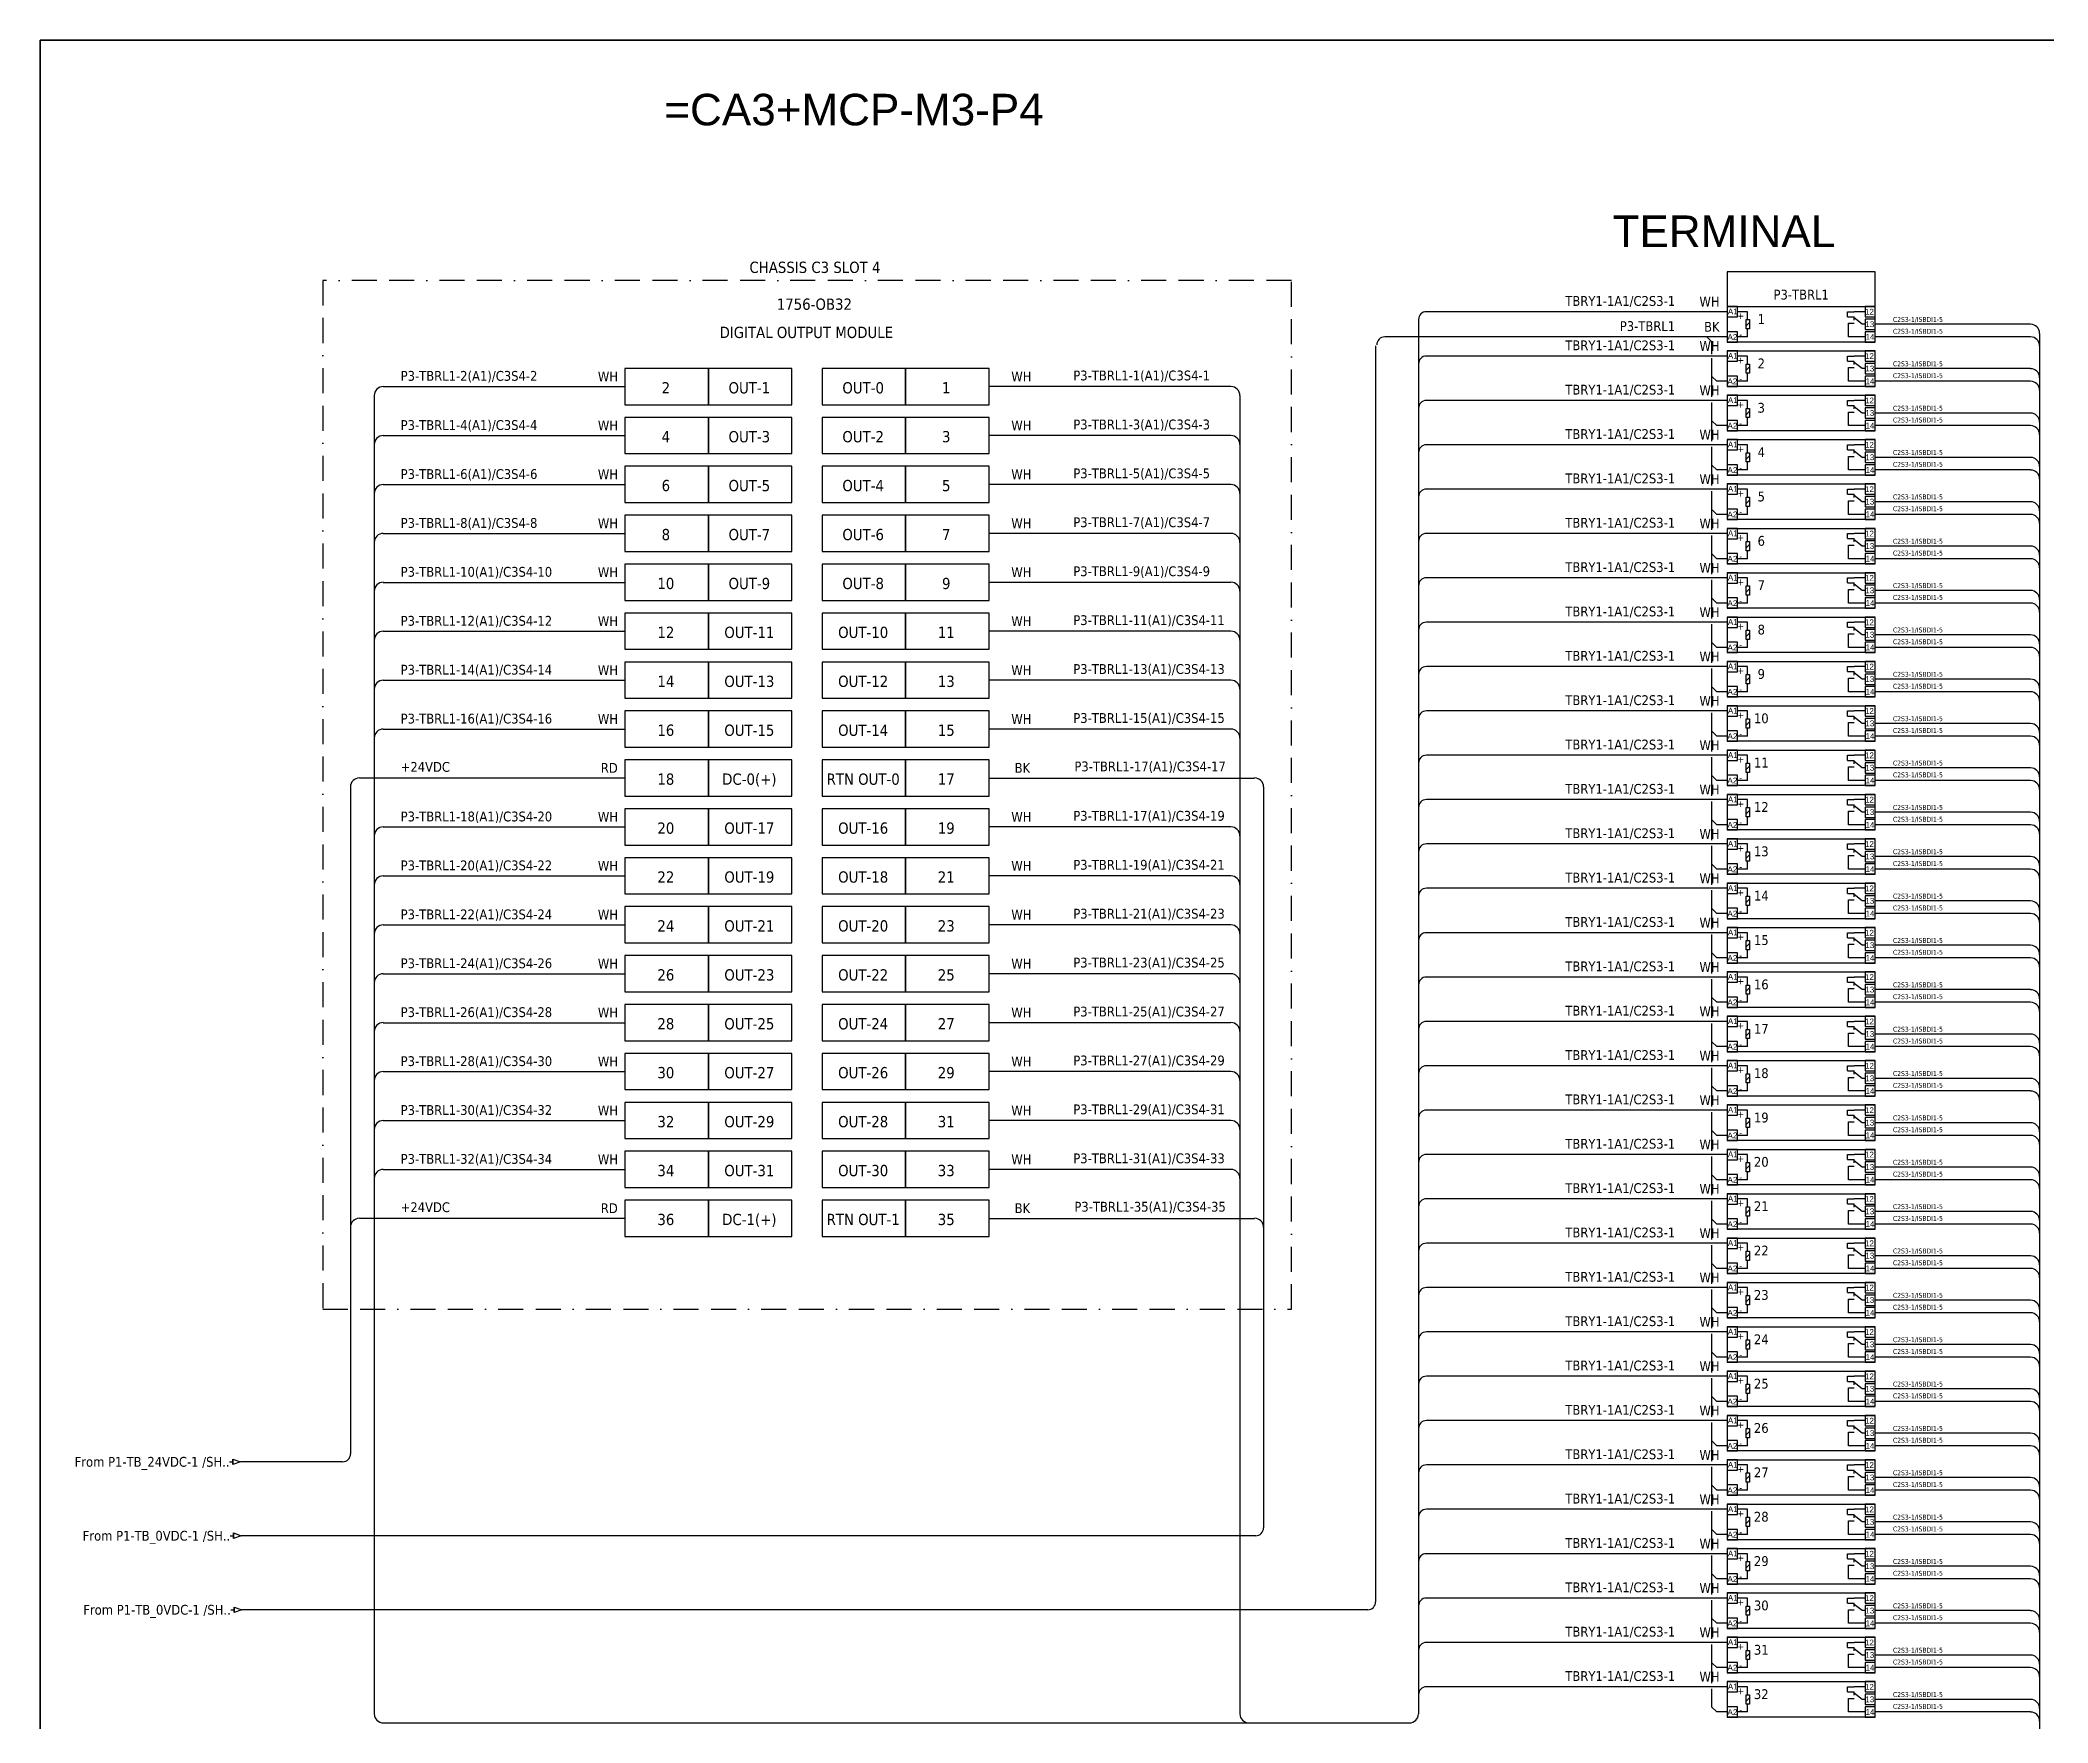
# Model space of a CAD drawing. Header units: millimetres. Extents: x 0 to 62600, y 0 to 14837.
# Drawn here: x 16773 to 18810, y 7006 to 8713 of the extents above; entities that cross this region are included whole.
import ezdxf
from ezdxf.enums import TextEntityAlignment as Align

# ---------------------------------------------------------------- set-up
doc = ezdxf.new("R2010")
doc.units = ezdxf.units.MM
doc.linetypes.add('BORDERX2', pattern=[88.9, 25.4, -12.7, 25.4, -12.7, 0, -12.7])
for name, color, linetype in [('HELPPOINT', 7, 'Continuous'), ('VECTORS', 7, 'Continuous'), ('x01001-FrameArea', 2, 'BORDERX2')]:
    doc.layers.add(name, color=color, linetype=linetype)
doc.layers.add('IE-EQUIP', color=253, linetype='Continuous', lineweight=25)
doc.layers.add('IE-WIRE', color=7, linetype='Continuous', lineweight=25)
doc.styles.get("Standard").update_dxf_attribs({"font": 'arial.ttf'})
doc.styles.add('Tahoma', font='')
doc.styles.get('Tahoma').set_extended_font_data('Tahoma')

# ---------------------------------------------------------------- blocks, each defined once
blk = doc.blocks.new('xRY-SPDT-101')
at = {"color": 1, "ltscale": 25.4}
for p, q in [((0, 0), (0, -10.5)), ((10.4, 0), (0, 0)), ((0, 0), (150.3, 0)), ((0, 0), (0, -36)), ((10.4, -10.5), (10.4, 0)), ((140, 0), (140, -10.5)), ((150.3, 0), (140, 0)), ((150.3, -36), (150.3, 0)), ((150.3, -10.5), (150.3, 0)), ((150.3, -36), (150.3, 0)), ((0, -10.5), (10.4, -10.5)), ((20.7, -5.2), (10.4, -5.2)), ((22.8, -16.3), (19.4, -19.7)), ((20.7, -13.3), (20.7, -5.2)), ((122.2, -10.4), (122.2, -5.2)), ((122.2, -5.2), (128.9, -5.2)), ((122.2, -10.4), (128.9, -10.4)), ((123.2, -30.8), (123.2, -17)), ((123.2, -17), (128.9, -17)), ((140, -5.2), (128.9, -5.2)), ((128.9, -13.8), (128.9, -10.4)), ((136.9, -18), (128.9, -11.6)), ((140, -18), (136.9, -18)), ((140, -10.5), (150.3, -10.5)), ((140, -12.8), (140, -23.3)), ((150.3, -12.8), (140, -12.8)), ((150.3, -23.3), (150.3, -12.8)), ((0, -25.5), (0, -36)), ((10.4, -25.5), (0, -25.5)), ((0, -36), (10.4, -36)), ((150.3, -36), (0, -36)), ((10.4, -36), (10.4, -25.5)), ((20.7, -30.8), (10.4, -30.8)), ((20.7, -30.8), (20.7, -22.7)), ((140, -30.8), (123.2, -30.8)), ((140, -23.3), (150.3, -23.3)), ((140, -25.5), (140, -36)), ((150.3, -25.5), (140, -25.5)), ((140, -36), (150.3, -36)), ((150.3, -36), (150.3, -25.5))]:
    blk.add_line(p, q, dxfattribs=at)
blk.add_lwpolyline([(22.8, -22.7), (19.4, -22.7), (19.4, -13.3), (22.8, -13.3)], close=True, dxfattribs=at)
at = {"color": 1}
for s, p in [('A1', (5.8, -5)), ('12', (144.4, -5.3)), ('13', (144.8, -17.9)), ('A2', (5.4, -30.9)), ('14', (145, -30.8))]:
    blk.add_text(s, height=5.91, dxfattribs=at).set_placement(p, align=Align.MIDDLE_CENTER)
at = {"color": 1, "style": 'Tahoma'}
for s, p in [('+', (13.9, -9.3)), ('+', (13.9, -9.3)), ('-', (13.9, -28.2))]:
    blk.add_text(s, height=6.84, dxfattribs=at).set_placement(p, align=Align.MIDDLE_CENTER)
blk = doc.blocks.new('*U102')
at = {"layer": 'x01001-FrameArea'}
blk.add_blockref('xRY-SPDT-101', (-75.2, 18), dxfattribs=at)
blk = doc.blocks.new('*U88')
at = {"layer": 'x01001-FrameArea', "color": 0, "linetype": 'ByBlock', "lineweight": -2, "transparency": 16777216}
for p in [(0, 0), (0, -45), (0, -90), (0, -135), (0, -180), (0, -225), (0, -270), (0, -315), (0, -360), (0, -405), (0, -450), (0, -495), (0, -540), (0, -585), (0, -630), (0, -675), (0, -720), (0, -765), (0, -810), (0, -855), (0, -900), (0, -945), (0, -990), (0, -1035), (0, -1080), (0, -1125), (0, -1170), (0, -1215), (0, -1260), (0, -1305), (0, -1350), (0, -1395)]:
    blk.add_blockref('*U102', p, dxfattribs=at)
blk = doc.blocks.new('*U103')
at = {"color": 4, "style": 'Tahoma'}
for s, height, p in [('TBRY1-1A1/C2S3-1', 9.949, (36.2, -4.1)), ('WH', 9.95, (81.3, -4.8))]:
    blk.add_text(s, height=height, dxfattribs=at).set_placement(p, align=Align.RIGHT)
blk = doc.blocks.new('*U89')
at = {"layer": 'x01001-FrameArea', "color": 0, "linetype": 'ByBlock', "lineweight": -2, "transparency": 16777216}
for p in [(0, 0), (0, -45), (0, -90), (0, -135), (0, -180), (0, -225), (0, -270), (0, -315), (0, -360), (0, -405), (0, -450), (0, -495), (0, -540), (0, -585), (0, -630), (0, -675), (0, -720), (0, -765), (0, -810), (0, -855), (0, -900), (0, -945), (0, -990), (0, -1035), (0, -1080), (0, -1125), (0, -1170), (0, -1215), (0, -1260), (0, -1305), (0, -1350), (0, -1395)]:
    blk.add_blockref('*U103', p, dxfattribs=at)
blk = doc.blocks.new('*U104')
at = {"layer": 'IE-WIRE', "color": 4, "ltscale": 25.4}
for p, q in [((74.2, 7.2), (-83.4, 7.2)), ((74.2, -5.6), (-83.4, -5.6))]:
    blk.add_line(p, q, dxfattribs=at)
for centre in [(74.2, -2), (74.2, -14.8)]:
    blk.add_arc(centre, 9.17, 0, 90, dxfattribs=at)
at = {"color": 4, "style": 'Tahoma'}
for p in [(-65.4, 9.6), (-65.4, -2.4)]:
    blk.add_text('C2S3-1/ISBDI1-5', height=4.974, dxfattribs=at).set_placement(p)
blk = doc.blocks.new('*U90')
at = {"layer": 'x01001-FrameArea', "color": 0, "linetype": 'ByBlock', "lineweight": -2, "transparency": 16777216}
for p in [(0, 0), (0, -45), (0, -90), (0, -135), (0, -180), (0, -225), (0, -270), (0, -315), (0, -360), (0, -405), (0, -450), (0, -495), (0, -540), (0, -585), (0, -630), (0, -675), (0, -720), (0, -765), (0, -810), (0, -855), (0, -900), (0, -945), (0, -990), (0, -1035), (0, -1080), (0, -1125), (0, -1170), (0, -1215), (0, -1260), (0, -1305), (0, -1350), (0, -1395)]:
    blk.add_blockref('*U104', p, dxfattribs=at)
blk = doc.blocks.new('xTerminal_fr_to')
at = {"layer": 'VECTORS', "color": 1, "true_color": 0xff0000}
for p, q in [((-11.3, 0), (-7.8, 0)), ((-7.8, 2.8), (0, 0)), ((-7.8, -2.8), (-7.8, 2.8)), ((-7.8, 2.8), (0, 0)), ((-7.8, 2.8), (-7.8, -2.8)), ((0, 0), (-7.8, -2.8)), ((0, 0), (-7.8, -2.8))]:
    blk.add_line(p, q, dxfattribs=at)

msp = doc.modelspace()

# ---------------------------------------------------------------- linework, layer by layer
for p, q in [((18464.5, 8411.6), (18469.5, 8406.6)), ((18469.5, 8394.2), (18469.5, 8406.6)), ((18469.5, 8350.9), (18469.5, 8390.2)), ((18474.5, 8366.6), (18469.5, 8371.6)), ((18484.9, 8366.6), (18474.5, 8366.6)), ((18469.5, 8305.9), (18469.5, 8345.2)), ((18474.5, 8321.6), (18469.5, 8326.6)), ((18484.9, 8321.6), (18474.5, 8321.6)), ((18469.5, 8260.9), (18469.5, 8300.2)), ((18474.5, 8276.6), (18469.5, 8281.6)), ((18484.9, 8276.6), (18474.5, 8276.6)), ((18469.5, 8215.9), (18469.5, 8255.2)), ((18474.5, 8231.6), (18469.5, 8236.6)), ((18484.9, 8231.6), (18474.5, 8231.6)), ((18469.5, 8170.9), (18469.5, 8210.2)), ((18474.5, 8186.6), (18469.5, 8191.6)), ((18484.9, 8186.6), (18474.5, 8186.6)), ((18469.5, 8125.9), (18469.5, 8165.2)), ((18474.5, 8141.6), (18469.5, 8146.6)), ((18484.9, 8141.6), (18474.5, 8141.6)), ((18469.5, 8080.9), (18469.5, 8120.2)), ((18474.5, 8096.6), (18469.5, 8101.6)), ((18484.9, 8096.6), (18474.5, 8096.6)), ((18469.5, 8035.9), (18469.5, 8075.2)), ((18474.5, 8051.6), (18469.5, 8056.6)), ((18484.9, 8051.6), (18474.5, 8051.6)), ((18469.5, 7990.9), (18469.5, 8030.2)), ((18474.5, 8006.6), (18469.5, 8011.6)), ((18484.9, 8006.6), (18474.5, 8006.6)), ((18469.5, 7945.9), (18469.5, 7985.2)), ((18474.5, 7961.6), (18469.5, 7966.6)), ((18484.9, 7961.6), (18474.5, 7961.6)), ((18469.5, 7900.9), (18469.5, 7940.2)), ((18474.5, 7916.6), (18469.5, 7921.6)), ((18484.9, 7916.6), (18474.5, 7916.6)), ((18469.5, 7855.9), (18469.5, 7895.2)), ((18474.5, 7871.6), (18469.5, 7876.6)), ((18484.9, 7871.6), (18474.5, 7871.6)), ((18469.5, 7810.9), (18469.5, 7850.2)), ((18474.5, 7826.6), (18469.5, 7831.6)), ((18484.9, 7826.6), (18474.5, 7826.6)), ((18469.5, 7765.9), (18469.5, 7805.2)), ((18474.5, 7781.6), (18469.5, 7786.6)), ((18484.9, 7781.6), (18474.5, 7781.6)), ((18469.5, 7720.9), (18469.5, 7760.2)), ((18474.5, 7736.6), (18469.5, 7741.6)), ((18484.9, 7736.6), (18474.5, 7736.6)), ((18469.5, 7675.9), (18469.5, 7715.2)), ((18474.5, 7691.6), (18469.5, 7696.6)), ((18484.9, 7691.6), (18474.5, 7691.6)), ((18469.5, 7630.9), (18469.5, 7670.2)), ((18474.5, 7646.6), (18469.5, 7651.6)), ((18484.9, 7646.6), (18474.5, 7646.6)), ((18469.5, 7585.9), (18469.5, 7625.2)), ((18474.5, 7601.6), (18469.5, 7606.6)), ((18484.9, 7601.6), (18474.5, 7601.6)), ((18469.5, 7540.9), (18469.5, 7580.2)), ((18474.5, 7556.6), (18469.5, 7561.6)), ((18484.9, 7556.6), (18474.5, 7556.6)), ((18469.5, 7495.9), (18469.5, 7535.2)), ((18474.5, 7511.6), (18469.5, 7516.6)), ((18484.9, 7511.6), (18474.5, 7511.6)), ((18469.5, 7450.9), (18469.5, 7490.2)), ((18474.5, 7466.6), (18469.5, 7471.6)), ((18484.9, 7466.6), (18474.5, 7466.6)), ((18469.5, 7405.9), (18469.5, 7445.2)), ((18474.5, 7421.6), (18469.5, 7426.6)), ((18484.9, 7421.6), (18474.5, 7421.6)), ((18469.5, 7360.9), (18469.5, 7400.2)), ((18474.5, 7376.6), (18469.5, 7381.6)), ((18484.9, 7376.6), (18474.5, 7376.6)), ((18469.5, 7315.9), (18469.5, 7355.2)), ((18474.5, 7331.6), (18469.5, 7336.6)), ((18484.9, 7331.6), (18474.5, 7331.6)), ((18469.5, 7270.9), (18469.5, 7310.2)), ((18474.5, 7286.6), (18469.5, 7291.6)), ((18484.9, 7286.6), (18474.5, 7286.6)), ((18469.5, 7225.9), (18469.5, 7265.2)), ((18474.5, 7241.6), (18469.5, 7246.6)), ((18484.9, 7241.6), (18474.5, 7241.6)), ((18469.5, 7180.9), (18469.5, 7220.2)), ((18474.5, 7196.6), (18469.5, 7201.6)), ((18484.9, 7196.6), (18474.5, 7196.6)), ((18469.5, 7135.9), (18469.5, 7175.2)), ((18474.5, 7151.6), (18469.5, 7156.6)), ((18484.9, 7151.6), (18474.5, 7151.6)), ((18469.5, 7090.9), (18469.5, 7130.2)), ((18474.5, 7106.6), (18469.5, 7111.6)), ((18484.9, 7106.6), (18474.5, 7106.6)), ((18469.5, 7045.9), (18469.5, 7085.2)), ((18474.5, 7061.6), (18469.5, 7066.6)), ((18484.9, 7061.6), (18474.5, 7061.6)), ((18469.5, 7021.6), (18469.5, 7040.2)), ((18474.5, 7016.6), (18469.5, 7021.6)), ((18484.9, 7016.6), (18474.5, 7016.6))]:
    msp.add_line(p, q)
at = {"color": 1, "ltscale": 25.4}
for p, q in [((17088.1, 7955), (17088.1, 7278.4)), ((17366.6, 7964.1), (17097.2, 7964.1))]:
    msp.add_line(p, q, dxfattribs=at)
at = {"color": 4, "ltscale": 25.4}
msp.add_lwpolyline([(18484.9, 8442.4), (18635.2, 8442.4), (18635.2, 8477.6), (18484.9, 8477.6)], close=True, dxfattribs=at)
at = {"color": 1, "ltscale": 25.4}
msp.add_arc((17097.2, 7955), 9.14, 90, 180, dxfattribs=at)
at = {"layer": 'HELPPOINT', "color": 4, "lineweight": 35}
for p, q in [((16773.2, 6008.4), (16773.2, 8712.6)), ((16773.2, 8712.6), (20666.5, 8712.6)), ((16773.2, 6008.4), (16773.2, 8712.6)), ((16773.2, 8712.6), (20666.5, 8712.6))]:
    msp.add_line(p, q, dxfattribs=at)
at = {"layer": 'IE-EQUIP', "linetype": 'Continuous', "ltscale": 25.4}
for points in [[(17366.6, 8342.8), (17451.3, 8342.8), (17451.3, 8379.5), (17366.6, 8379.5)], [(17451.3, 8342.8), (17535.9, 8342.8), (17535.9, 8379.5), (17451.3, 8379.5)], [(17566.8, 8342.8), (17651.4, 8342.8), (17651.4, 8379.5), (17566.8, 8379.5)], [(17651.4, 8342.8), (17736.1, 8342.8), (17736.1, 8379.5), (17651.4, 8379.5)], [(17366.6, 8293.2), (17451.3, 8293.2), (17451.3, 8329.9), (17366.6, 8329.9)], [(17451.3, 8293.2), (17535.9, 8293.2), (17535.9, 8329.9), (17451.3, 8329.9)], [(17566.8, 8293.2), (17651.4, 8293.2), (17651.4, 8329.9), (17566.8, 8329.9)], [(17651.4, 8293.2), (17736.1, 8293.2), (17736.1, 8329.9), (17651.4, 8329.9)], [(17366.6, 8243.6), (17451.3, 8243.6), (17451.3, 8280.3), (17366.6, 8280.3)], [(17451.3, 8243.6), (17535.9, 8243.6), (17535.9, 8280.3), (17451.3, 8280.3)], [(17566.8, 8243.6), (17651.4, 8243.6), (17651.4, 8280.3), (17566.8, 8280.3)], [(17651.4, 8243.6), (17736.1, 8243.6), (17736.1, 8280.3), (17651.4, 8280.3)], [(17366.6, 8193.9), (17451.3, 8193.9), (17451.3, 8230.6), (17366.6, 8230.6)], [(17451.3, 8193.9), (17535.9, 8193.9), (17535.9, 8230.6), (17451.3, 8230.6)], [(17566.8, 8193.9), (17651.4, 8193.9), (17651.4, 8230.6), (17566.8, 8230.6)], [(17651.4, 8193.9), (17736.1, 8193.9), (17736.1, 8230.6), (17651.4, 8230.6)], [(17366.6, 8144.3), (17451.3, 8144.3), (17451.3, 8181), (17366.6, 8181)], [(17451.3, 8144.3), (17535.9, 8144.3), (17535.9, 8181), (17451.3, 8181)], [(17566.8, 8144.3), (17651.4, 8144.3), (17651.4, 8181), (17566.8, 8181)], [(17651.4, 8144.3), (17736.1, 8144.3), (17736.1, 8181), (17651.4, 8181)], [(17366.6, 8094.7), (17451.3, 8094.7), (17451.3, 8131.4), (17366.6, 8131.4)], [(17451.3, 8094.7), (17535.9, 8094.7), (17535.9, 8131.4), (17451.3, 8131.4)], [(17566.8, 8094.7), (17651.4, 8094.7), (17651.4, 8131.4), (17566.8, 8131.4)], [(17651.4, 8094.7), (17736.1, 8094.7), (17736.1, 8131.4), (17651.4, 8131.4)], [(17366.6, 8045), (17451.3, 8045), (17451.3, 8081.7), (17366.6, 8081.7)], [(17451.3, 8045), (17535.9, 8045), (17535.9, 8081.7), (17451.3, 8081.7)], [(17566.8, 8045), (17651.4, 8045), (17651.4, 8081.7), (17566.8, 8081.7)], [(17651.4, 8045), (17736.1, 8045), (17736.1, 8081.7), (17651.4, 8081.7)], [(17366.6, 7995.4), (17451.3, 7995.4), (17451.3, 8032.1), (17366.6, 8032.1)], [(17451.3, 7995.4), (17535.9, 7995.4), (17535.9, 8032.1), (17451.3, 8032.1)], [(17566.8, 7995.4), (17651.4, 7995.4), (17651.4, 8032.1), (17566.8, 8032.1)], [(17651.4, 7995.4), (17736.1, 7995.4), (17736.1, 8032.1), (17651.4, 8032.1)], [(17366.6, 7945.8), (17451.3, 7945.8), (17451.3, 7982.5), (17366.6, 7982.5)], [(17451.3, 7945.8), (17535.9, 7945.8), (17535.9, 7982.5), (17451.3, 7982.5)], [(17566.8, 7945.8), (17651.4, 7945.8), (17651.4, 7982.5), (17566.8, 7982.5)], [(17651.4, 7945.8), (17736.1, 7945.8), (17736.1, 7982.5), (17651.4, 7982.5)], [(17366.6, 7896.1), (17451.3, 7896.1), (17451.3, 7932.8), (17366.6, 7932.8)], [(17451.3, 7896.1), (17535.9, 7896.1), (17535.9, 7932.8), (17451.3, 7932.8)], [(17566.8, 7896.1), (17651.4, 7896.1), (17651.4, 7932.8), (17566.8, 7932.8)], [(17651.4, 7896.1), (17736.1, 7896.1), (17736.1, 7932.8), (17651.4, 7932.8)], [(17366.6, 7846.5), (17451.3, 7846.5), (17451.3, 7883.2), (17366.6, 7883.2)], [(17451.3, 7846.5), (17535.9, 7846.5), (17535.9, 7883.2), (17451.3, 7883.2)], [(17566.8, 7846.5), (17651.4, 7846.5), (17651.4, 7883.2), (17566.8, 7883.2)], [(17651.4, 7846.5), (17736.1, 7846.5), (17736.1, 7883.2), (17651.4, 7883.2)], [(17366.6, 7796.9), (17451.3, 7796.9), (17451.3, 7833.6), (17366.6, 7833.6)], [(17451.3, 7796.9), (17535.9, 7796.9), (17535.9, 7833.6), (17451.3, 7833.6)], [(17566.8, 7796.9), (17651.4, 7796.9), (17651.4, 7833.6), (17566.8, 7833.6)], [(17651.4, 7796.9), (17736.1, 7796.9), (17736.1, 7833.6), (17651.4, 7833.6)], [(17366.6, 7747.2), (17451.3, 7747.2), (17451.3, 7783.9), (17366.6, 7783.9)], [(17451.3, 7747.2), (17535.9, 7747.2), (17535.9, 7783.9), (17451.3, 7783.9)], [(17566.8, 7747.2), (17651.4, 7747.2), (17651.4, 7783.9), (17566.8, 7783.9)], [(17651.4, 7747.2), (17736.1, 7747.2), (17736.1, 7783.9), (17651.4, 7783.9)], [(17366.6, 7697.6), (17451.3, 7697.6), (17451.3, 7734.3), (17366.6, 7734.3)], [(17451.3, 7697.6), (17535.9, 7697.6), (17535.9, 7734.3), (17451.3, 7734.3)], [(17566.8, 7697.6), (17651.4, 7697.6), (17651.4, 7734.3), (17566.8, 7734.3)], [(17651.4, 7697.6), (17736.1, 7697.6), (17736.1, 7734.3), (17651.4, 7734.3)], [(17366.6, 7648), (17451.3, 7648), (17451.3, 7684.7), (17366.6, 7684.7)], [(17451.3, 7648), (17535.9, 7648), (17535.9, 7684.7), (17451.3, 7684.7)], [(17566.8, 7648), (17651.4, 7648), (17651.4, 7684.7), (17566.8, 7684.7)], [(17651.4, 7648), (17736.1, 7648), (17736.1, 7684.7), (17651.4, 7684.7)], [(17366.6, 7598.3), (17451.3, 7598.3), (17451.3, 7635), (17366.6, 7635)], [(17451.3, 7598.3), (17535.9, 7598.3), (17535.9, 7635), (17451.3, 7635)], [(17566.8, 7598.3), (17651.4, 7598.3), (17651.4, 7635), (17566.8, 7635)], [(17651.4, 7598.3), (17736.1, 7598.3), (17736.1, 7635), (17651.4, 7635)], [(17366.6, 7548.7), (17451.3, 7548.7), (17451.3, 7585.4), (17366.6, 7585.4)], [(17451.3, 7548.7), (17535.9, 7548.7), (17535.9, 7585.4), (17451.3, 7585.4)], [(17566.8, 7548.7), (17651.4, 7548.7), (17651.4, 7585.4), (17566.8, 7585.4)], [(17651.4, 7548.7), (17736.1, 7548.7), (17736.1, 7585.4), (17651.4, 7585.4)], [(17366.6, 7499.1), (17451.3, 7499.1), (17451.3, 7535.8), (17366.6, 7535.8)], [(17451.3, 7499.1), (17535.9, 7499.1), (17535.9, 7535.8), (17451.3, 7535.8)], [(17566.8, 7499.1), (17651.4, 7499.1), (17651.4, 7535.8), (17566.8, 7535.8)], [(17651.4, 7499.1), (17736.1, 7499.1), (17736.1, 7535.8), (17651.4, 7535.8)]]:
    msp.add_lwpolyline(points, close=True, dxfattribs=at)
at = {"layer": 'IE-WIRE', "color": 4, "ltscale": 25.4}
for p, q in [((18484.9, 8437.2), (18179.8, 8437.2)), ((18171.8, 8429.2), (18171.8, 7014.7)), ((18802, 8415.2), (18802, 6935.6)), ((18484.9, 8392.2), (18179.8, 8392.2)), ((17121.4, 8361.2), (17366.6, 8361.2)), ((17981.4, 8361.2), (17736.1, 8361.2)), ((17112.2, 8352), (17112.2, 7014.7)), ((17990.5, 8352), (17990.5, 7014.7)), ((18484.9, 8347.2), (18179.8, 8347.2)), ((17121.4, 8311.5), (17366.6, 8311.5)), ((17981.4, 8311.5), (17736.1, 8311.5)), ((18484.9, 8302.2), (18179.8, 8302.2)), ((17121.4, 8261.9), (17366.6, 8261.9)), ((17981.4, 8261.9), (17736.1, 8261.9)), ((18484.9, 8257.2), (18179.8, 8257.2)), ((17121.4, 8212.3), (17366.6, 8212.3)), ((17981.4, 8212.3), (17736.1, 8212.3)), ((18484.9, 8212.2), (18179.8, 8212.2)), ((17121.4, 8162.6), (17366.6, 8162.6)), ((17981.4, 8162.6), (17736.1, 8162.6)), ((18484.9, 8167.2), (18179.8, 8167.2)), ((17121.4, 8113), (17366.6, 8113)), ((17981.4, 8113), (17736.1, 8113)), ((18484.9, 8122.2), (18179.8, 8122.2)), ((18484.9, 8077.2), (18179.8, 8077.2)), ((17121.4, 8063.4), (17366.6, 8063.4)), ((17981.4, 8063.4), (17736.1, 8063.4)), ((18484.9, 8032.2), (18179.8, 8032.2)), ((17121.4, 8013.7), (17366.6, 8013.7)), ((17981.4, 8013.7), (17736.1, 8013.7)), ((18484.9, 7987.2), (18179.8, 7987.2)), ((18484.9, 7942.2), (18179.8, 7942.2)), ((17121.4, 7914.5), (17366.6, 7914.5)), ((17981.4, 7914.5), (17736.1, 7914.5)), ((18484.9, 7897.2), (18179.8, 7897.2)), ((17121.4, 7864.8), (17366.6, 7864.8)), ((17981.4, 7864.8), (17736.1, 7864.8)), ((18484.9, 7852.2), (18179.8, 7852.2)), ((17121.4, 7815.2), (17366.6, 7815.2)), ((17981.4, 7815.2), (17736.1, 7815.2)), ((18484.9, 7807.2), (18179.8, 7807.2)), ((17121.4, 7765.6), (17366.6, 7765.6)), ((17981.4, 7765.6), (17736.1, 7765.6)), ((18484.9, 7762.2), (18179.8, 7762.2)), ((17121.4, 7715.9), (17366.6, 7715.9)), ((17981.4, 7715.9), (17736.1, 7715.9)), ((18484.9, 7717.2), (18179.8, 7717.2)), ((17121.4, 7666.3), (17366.6, 7666.3)), ((17981.4, 7666.3), (17736.1, 7666.3)), ((18484.9, 7672.2), (18179.8, 7672.2)), ((18484.9, 7627.2), (18179.8, 7627.2)), ((17121.4, 7616.7), (17366.6, 7616.7)), ((17981.4, 7616.7), (17736.1, 7616.7)), ((18484.9, 7582.2), (18179.8, 7582.2)), ((17121.4, 7567.1), (17366.6, 7567.1)), ((17981.4, 7567.1), (17736.1, 7567.1)), ((18484.9, 7537.2), (18179.8, 7537.2)), ((18484.9, 7492.2), (18179.8, 7492.2)), ((18484.9, 7447.2), (18179.8, 7447.2)), ((18484.9, 7402.2), (18179.8, 7402.2)), ((18484.9, 7357.2), (18179.8, 7357.2)), ((18484.9, 7312.2), (18179.8, 7312.2)), ((18484.9, 7267.2), (18179.8, 7267.2)), ((18484.9, 7222.2), (18179.8, 7222.2)), ((18484.9, 7177.2), (18179.8, 7177.2)), ((18484.9, 7132.2), (18179.8, 7132.2)), ((18484.9, 7087.2), (18179.8, 7087.2)), ((18484.9, 7042.2), (18179.8, 7042.2))]:
    msp.add_line(p, q, dxfattribs=at)
at = {"layer": 'IE-WIRE', "color": 7, "ltscale": 25.4}
for p, q in [((18128.3, 8402.5), (18128.3, 7128.3)), ((17736.1, 7964.1), (18005.5, 7964.1)), ((18014.6, 7955), (18014.6, 7203.4)), ((17736.1, 7517.4), (18005.5, 7517.4)), ((18006.6, 7195.4), (16977.3, 7195.4)), ((18120.3, 7120.3), (16978, 7120.3))]:
    msp.add_line(p, q, dxfattribs=at)
at = {"layer": 'IE-WIRE', "ltscale": 25.4}
msp.add_line((18484.9, 8411.6), (18137.5, 8411.6), dxfattribs=at)
at = {"layer": 'IE-WIRE', "color": 1, "ltscale": 25.4}
for p, q in [((17366.6, 7517.4), (17097.2, 7517.4)), ((17080.1, 7270.4), (16976.6, 7270.4))]:
    msp.add_line(p, q, dxfattribs=at)
at = {"layer": 'IE-WIRE', "color": 4}
msp.add_line((17121.3, 7005.6), (18162.6, 7005.6), dxfattribs=at)
at = {"layer": 'IE-WIRE', "color": 4, "ltscale": 25.4}
for centre, radius, start, end in [((18179.8, 8429.2), 8, 90, 180), ((18179.8, 8384.2), 8, 90, 180), ((17121.4, 8352), 9.17, 90, 180), ((17981.4, 8352), 9.17, 0, 90), ((18179.8, 8339.2), 8, 90, 180), ((17121.4, 8302.4), 9.17, 90, 180), ((17981.4, 8302.4), 9.17, 0, 90), ((18179.8, 8294.2), 8, 90, 180), ((17121.4, 8252.7), 9.17, 90, 180), ((17981.4, 8252.7), 9.17, 0, 90), ((18179.8, 8249.2), 8, 90, 180), ((17121.4, 8203.1), 9.17, 90, 180), ((17981.4, 8203.1), 9.17, 0, 90), ((18179.8, 8204.2), 8, 90, 180), ((17121.4, 8153.5), 9.17, 90, 180), ((17981.4, 8153.5), 9.17, 0, 90), ((18179.8, 8159.2), 8, 90, 180), ((17121.4, 8103.8), 9.17, 90, 180), ((17981.4, 8103.8), 9.17, 0, 90), ((18179.8, 8114.2), 8, 90, 180), ((18179.8, 8069.2), 8, 90, 180), ((17121.4, 8054.2), 9.17, 90, 180), ((17981.4, 8054.2), 9.17, 0, 90), ((18179.8, 8024.2), 8, 90, 180), ((17121.4, 8004.6), 9.17, 90, 180), ((17981.4, 8004.6), 9.17, 0, 90), ((18179.8, 7979.2), 8, 90, 180), ((18179.8, 7934.2), 8, 90, 180), ((17121.4, 7905.3), 9.17, 90, 180), ((17981.4, 7905.3), 9.17, 0, 90), ((18179.8, 7889.2), 8, 90, 180), ((17121.4, 7855.7), 9.17, 90, 180), ((17981.4, 7855.7), 9.17, 0, 90), ((18179.8, 7844.2), 8, 90, 180), ((17121.4, 7806), 9.17, 90, 180), ((17981.4, 7806), 9.17, 0, 90), ((18179.8, 7799.2), 8, 90, 180), ((17121.4, 7756.4), 9.17, 90, 180), ((17981.4, 7756.4), 9.17, 0, 90), ((18179.8, 7754.2), 8, 90, 180), ((17121.4, 7706.8), 9.17, 90, 180), ((17981.4, 7706.8), 9.17, 0, 90), ((18179.8, 7709.2), 8, 90, 180), ((17121.4, 7657.1), 9.17, 90, 180), ((17981.4, 7657.1), 9.17, 0, 90), ((18179.8, 7664.2), 8, 90, 180), ((18179.8, 7619.2), 8, 90, 180), ((17121.4, 7607.5), 9.17, 90, 180), ((17981.4, 7607.5), 9.17, 0, 90), ((18179.8, 7574.2), 8, 90, 180), ((17121.4, 7557.9), 9.17, 90, 180), ((17981.4, 7557.9), 9.17, 0, 90), ((18179.8, 7529.2), 8, 90, 180), ((18179.8, 7484.2), 8, 90, 180), ((18179.8, 7439.2), 8, 90, 180), ((18179.8, 7394.2), 8, 90, 180), ((18179.8, 7349.2), 8, 90, 180), ((18179.8, 7304.2), 8, 90, 180), ((18179.8, 7259.2), 8, 90, 180), ((18179.8, 7214.2), 8, 90, 180), ((18179.8, 7169.2), 8, 90, 180), ((18179.8, 7124.2), 8, 90, 180), ((18179.8, 7079.2), 8, 90, 180), ((18179.8, 7034.2), 8, 90, 180)]:
    msp.add_arc(centre, radius, start, end, dxfattribs=at)
at = {"layer": 'IE-WIRE', "ltscale": 25.4}
msp.add_arc((18137.5, 8403.6), 8, 90, 180, dxfattribs=at)
at = {"layer": 'IE-WIRE', "color": 7, "ltscale": 25.4}
for centre, radius, start, end in [((18005.5, 7955), 9.14, 0, 90), ((18005.5, 7508.3), 9.14, 0, 90), ((18006.6, 7203.4), 8, 270, 0), ((18120.3, 7128.3), 8, 270, 0)]:
    msp.add_arc(centre, radius, start, end, dxfattribs=at)
at = {"layer": 'IE-WIRE', "color": 1, "ltscale": 25.4}
for centre, radius, start, end in [((17097.2, 7508.3), 9.14, 90, 180), ((17080.1, 7278.4), 8, 270, 0)]:
    msp.add_arc(centre, radius, start, end, dxfattribs=at)
at = {"layer": 'IE-WIRE', "color": 4}
for centre, start, end in [((17121.3, 7014.7), 180, 270), ((17999.7, 7014.7), 180, 270), ((18162.6, 7014.7), 270, 0)]:
    msp.add_arc(centre, 9.14, start, end, dxfattribs=at)
at = {"layer": 'x01001-FrameArea'}
msp.add_lwpolyline([(17059.9, 7425.1), (18042.8, 7425.1), (18042.8, 8468.9), (17059.9, 8468.9)], close=True, dxfattribs=at)

# ---------------------------------------------------------------- block references
for p in [(16976.6, 7270.4), (16977.3, 7195.4), (16978, 7120.3)]:
    msp.add_blockref('xTerminal_fr_to', p)
for name, p in [('*U89', (18396, 8447.2)), ('*U88', (18560.1, 8424.4)), ('*U90', (18718.6, 8417.2))]:
    msp.add_blockref(name, p, dxfattribs=at)

# ---------------------------------------------------------------- texts
at = {"color": 2}
for s, p in [('=CA3+MCP-M3-P4', (17406.5, 8626.2)), ('TERMINAL', (18368.7, 8502.8))]:
    msp.add_text(s, height=32, dxfattribs=at).set_placement(p)
at = {"color": 2, "style": 'Tahoma'}
for s, height, p in [('CHASSIS C3 SLOT 4', 11.441, (17559.4, 8482.2)), ('1756-OB32', 11.44, (17558.8, 8444.8)), ('DIGITAL OUTPUT MODULE', 11.441, (17550.6, 8416.2)), ('2', 11.4, (17408.1, 8360)), ('OUT-1', 11.44, (17492.8, 8360)), ('OUT-0', 11.44, (17608.3, 8360)), ('1', 11.4, (17692.6, 8360)), ('4', 11.4, (17408.1, 8310.4)), ('OUT-3', 11.44, (17492.8, 8310.4)), ('OUT-2', 11.44, (17608.3, 8310.4)), ('3', 11.4, (17692.6, 8310.4)), ('6', 11.4, (17408.1, 8260.8)), ('OUT-5', 11.44, (17492.8, 8260.8)), ('OUT-4', 11.44, (17608.3, 8260.8)), ('5', 11.4, (17692.6, 8260.8)), ('8', 11.4, (17408.1, 8211.1)), ('OUT-7', 11.44, (17492.8, 8211.1)), ('OUT-6', 11.44, (17608.3, 8211.1)), ('7', 11.4, (17692.6, 8211.1)), ('10', 11.44, (17408.1, 8161.5)), ('OUT-9', 11.44, (17492.8, 8161.5)), ('OUT-8', 11.44, (17608.3, 8161.5)), ('9', 11.4, (17692.6, 8161.5)), ('12', 11.44, (17408.1, 8111.9)), ('OUT-11', 11.44, (17492.8, 8111.9)), ('OUT-10', 11.44, (17608.3, 8111.9)), ('11', 11.44, (17692.6, 8111.9)), ('14', 11.44, (17408.1, 8062.2)), ('OUT-13', 11.44, (17492.8, 8062.2)), ('OUT-12', 11.44, (17608.3, 8062.2)), ('13', 11.44, (17692.6, 8062.2)), ('16', 11.44, (17408.1, 8012.6)), ('OUT-15', 11.44, (17492.8, 8012.6)), ('OUT-14', 11.44, (17608.3, 8012.6)), ('15', 11.44, (17692.6, 8012.6)), ('18', 11.44, (17408.1, 7963)), ('DC-0(+)', 11.44, (17492.8, 7963)), ('RTN OUT-0', 11.44, (17608.3, 7963)), ('17', 11.44, (17692.6, 7963)), ('20', 11.44, (17408.1, 7913.3)), ('OUT-17', 11.44, (17492.8, 7913.3)), ('OUT-16', 11.44, (17608.3, 7913.3)), ('19', 11.44, (17692.6, 7913.3)), ('22', 11.44, (17408.1, 7863.7)), ('OUT-19', 11.44, (17492.8, 7863.7)), ('OUT-18', 11.44, (17608.3, 7863.7)), ('21', 11.44, (17692.6, 7863.7)), ('24', 11.44, (17408.1, 7814.1)), ('OUT-21', 11.44, (17492.8, 7814.1)), ('OUT-20', 11.44, (17608.3, 7814.1)), ('23', 11.44, (17692.6, 7814.1)), ('26', 11.44, (17408.1, 7764.4)), ('OUT-23', 11.44, (17492.8, 7764.4)), ('OUT-22', 11.44, (17608.3, 7764.4)), ('25', 11.44, (17692.6, 7764.4)), ('28', 11.44, (17408.1, 7714.8)), ('OUT-25', 11.44, (17492.8, 7714.8)), ('OUT-24', 11.44, (17608.3, 7714.8)), ('27', 11.44, (17692.6, 7714.8)), ('30', 11.44, (17408.1, 7665.2)), ('OUT-27', 11.44, (17492.8, 7665.2)), ('OUT-26', 11.44, (17608.3, 7665.2)), ('29', 11.44, (17692.6, 7665.2)), ('32', 11.44, (17408.1, 7615.5)), ('OUT-29', 11.44, (17492.8, 7615.5)), ('OUT-28', 11.44, (17608.3, 7615.5)), ('31', 11.44, (17692.6, 7615.5)), ('34', 11.44, (17408.1, 7565.9)), ('OUT-31', 11.44, (17492.8, 7565.9)), ('OUT-30', 11.44, (17608.3, 7565.9)), ('33', 11.44, (17692.6, 7565.9)), ('36', 11.44, (17408.1, 7516.3)), ('DC-1(+)', 11.44, (17492.8, 7516.3)), ('RTN OUT-1', 11.44, (17608.3, 7516.3)), ('35', 11.44, (17692.6, 7516.3))]:
    msp.add_text(s, height=height, dxfattribs=at).set_placement(p, align=Align.MIDDLE_CENTER)
at = {"color": 4, "style": 'Tahoma'}
for s, p in [('P3-TBRL1', (18560.1, 8454.5)), ('1', (18519.6, 8429.7)), ('2', (18519.6, 8384.7)), ('3', (18519.6, 8339.7)), ('4', (18519.6, 8294.7)), ('5', (18519.6, 8249.7)), ('6', (18519.6, 8204.7)), ('7', (18519.6, 8159.7)), ('8', (18519.6, 8114.7)), ('9', (18519.6, 8069.7)), ('10', (18519.6, 8024.7)), ('11', (18519.6, 7979.7)), ('12', (18519.6, 7934.7)), ('13', (18519.6, 7889.7)), ('14', (18519.6, 7844.7)), ('15', (18519.6, 7799.7)), ('16', (18519.6, 7754.7)), ('17', (18519.6, 7709.7)), ('18', (18519.6, 7664.7)), ('19', (18519.6, 7619.7)), ('20', (18519.6, 7574.7)), ('21', (18519.6, 7529.7)), ('22', (18519.6, 7484.7)), ('23', (18519.6, 7439.7)), ('24', (18519.6, 7394.7)), ('25', (18519.6, 7349.7)), ('26', (18519.6, 7304.7)), ('27', (18519.6, 7259.7)), ('28', (18519.6, 7214.7)), ('29', (18519.6, 7169.7)), ('30', (18519.6, 7124.7)), ('31', (18519.6, 7079.7)), ('32', (18519.6, 7034.7))]:
    msp.add_text(s, height=9.95, dxfattribs=at).set_placement(p, align=Align.MIDDLE_CENTER)
at = {"style": 'Tahoma'}
for s, p in [('P3-TBRL1', (18432.2, 8417.6)), ('BK', (18477.3, 8416.9))]:
    msp.add_text(s, height=9.95, dxfattribs=at).set_placement(p, align=Align.RIGHT)
at = {"color": 4, "style": 'Tahoma'}
for s, height, p in [('P3-TBRL1-2(A1)/C3S4-2', 9.949, (17139, 8367.1)), ('WH', 9.95, (17339.1, 8366.4)), ('WH', 9.95, (17758.6, 8366.4)), ('P3-TBRL1-1(A1)/C3S4-1', 9.949, (17821.5, 8367.5)), ('P3-TBRL1-4(A1)/C3S4-4', 9.949, (17139, 8317.2)), ('WH', 9.95, (17339.1, 8316.8)), ('WH', 9.95, (17758.6, 8316.8)), ('P3-TBRL1-3(A1)/C3S4-3', 9.949, (17821.5, 8317.8)), ('P3-TBRL1-6(A1)/C3S4-6', 9.949, (17139, 8267.5)), ('WH', 9.95, (17339.1, 8267.2)), ('WH', 9.95, (17758.6, 8267.2)), ('P3-TBRL1-5(A1)/C3S4-5', 9.949, (17821.5, 8268.2)), ('P3-TBRL1-8(A1)/C3S4-8', 9.949, (17139, 8217.9)), ('WH', 9.95, (17339.1, 8217.5)), ('WH', 9.95, (17758.6, 8217.5)), ('P3-TBRL1-7(A1)/C3S4-7', 9.949, (17821.5, 8218.6)), ('P3-TBRL1-10(A1)/C3S4-10', 9.949, (17139, 8168.3)), ('WH', 9.95, (17339.1, 8167.9)), ('WH', 9.95, (17758.6, 8167.9)), ('P3-TBRL1-9(A1)/C3S4-9', 9.949, (17821.5, 8168.9)), ('P3-TBRL1-12(A1)/C3S4-12', 9.949, (17139, 8118.6)), ('P3-TBRL1-11(A1)/C3S4-11', 9.949, (17821.5, 8119.3)), ('WH', 9.95, (17339.1, 8118.3)), ('WH', 9.95, (17758.6, 8118.3)), ('P3-TBRL1-14(A1)/C3S4-14', 9.949, (17139, 8069)), ('WH', 9.95, (17339.1, 8068.6)), ('WH', 9.95, (17758.6, 8068.6)), ('P3-TBRL1-13(A1)/C3S4-13', 9.949, (17821.5, 8069.7)), ('P3-TBRL1-16(A1)/C3S4-16', 9.949, (17139, 8019.4)), ('WH', 9.95, (17339.1, 8019)), ('WH', 9.95, (17758.6, 8019)), ('P3-TBRL1-15(A1)/C3S4-15', 9.949, (17821.5, 8020)), ('P3-TBRL1-18(A1)/C3S4-20', 9.949, (17139, 7920.1)), ('WH', 9.95, (17339.1, 7919.7)), ('WH', 9.95, (17758.6, 7919.7)), ('P3-TBRL1-17(A1)/C3S4-19', 9.949, (17821.5, 7920.8)), ('P3-TBRL1-20(A1)/C3S4-22', 9.949, (17139, 7870.5)), ('WH', 9.95, (17339.1, 7870.1)), ('WH', 9.95, (17758.6, 7870.1)), ('P3-TBRL1-19(A1)/C3S4-21', 9.949, (17821.5, 7871.1)), ('P3-TBRL1-22(A1)/C3S4-24', 9.949, (17139, 7820.8)), ('WH', 9.95, (17339.1, 7820.5)), ('WH', 9.95, (17758.6, 7820.5)), ('P3-TBRL1-21(A1)/C3S4-23', 9.949, (17821.5, 7821.5)), ('P3-TBRL1-23(A1)/C3S4-25', 9.949, (17821.5, 7771.9)), ('P3-TBRL1-24(A1)/C3S4-26', 9.949, (17139, 7771.2)), ('WH', 9.95, (17339.1, 7770.8)), ('WH', 9.95, (17758.6, 7770.8)), ('P3-TBRL1-26(A1)/C3S4-28', 9.949, (17139, 7721.6)), ('WH', 9.95, (17339.1, 7721.2)), ('WH', 9.95, (17758.6, 7721.2)), ('P3-TBRL1-25(A1)/C3S4-27', 9.949, (17821.5, 7722.2)), ('P3-TBRL1-28(A1)/C3S4-30', 9.949, (17139, 7671.9)), ('WH', 9.95, (17339.1, 7671.6)), ('WH', 9.95, (17758.6, 7671.6)), ('P3-TBRL1-27(A1)/C3S4-29', 9.949, (17821.5, 7672.6)), ('P3-TBRL1-30(A1)/C3S4-32', 9.949, (17139, 7622.3)), ('WH', 9.95, (17339.1, 7621.9)), ('WH', 9.95, (17758.6, 7621.9)), ('P3-TBRL1-29(A1)/C3S4-31', 9.949, (17821.5, 7623)), ('P3-TBRL1-32(A1)/C3S4-34', 9.949, (17139, 7572.7)), ('WH', 9.95, (17339.1, 7572.3)), ('WH', 9.95, (17758.6, 7572.3)), ('P3-TBRL1-31(A1)/C3S4-33', 9.949, (17821.5, 7573.3))]:
    msp.add_text(s, height=height, dxfattribs=at).set_placement(p)
at = {"color": 1, "style": 'Tahoma'}
for s, p in [('+24VDC', (17139, 7970.4)), ('RD', (17342.1, 7969.4)), ('+24VDC', (17139, 7523.7)), ('RD', (17342.1, 7522.7))]:
    msp.add_text(s, height=9.95, dxfattribs=at).set_placement(p)
at = {"color": 7, "style": 'Tahoma'}
for s, height, p in [('BK', 9.95, (17762, 7969.4)), ('P3-TBRL1-17(A1)/C3S4-17', 9.949, (17822.6, 7970.9)), ('BK', 9.95, (17762, 7522.7)), ('P3-TBRL1-35(A1)/C3S4-35', 9.949, (17822.6, 7524.2))]:
    msp.add_text(s, height=height, dxfattribs=at).set_placement(p)
at = {"color": 1, "style": 'Tahoma'}
msp.add_text('From P1-TB_24VDC-1 /SH..', height=9.949, dxfattribs=at).set_placement((16965.3, 7270.4), align=Align.MIDDLE_RIGHT)
at = {"color": 7, "style": 'Tahoma'}
for p in [(16966, 7195.4), (16966.6, 7120.3)]:
    msp.add_text('From P1-TB_0VDC-1 /SH..', height=9.949, dxfattribs=at).set_placement(p, align=Align.MIDDLE_RIGHT)

doc.saveas('drawing.dxf')
